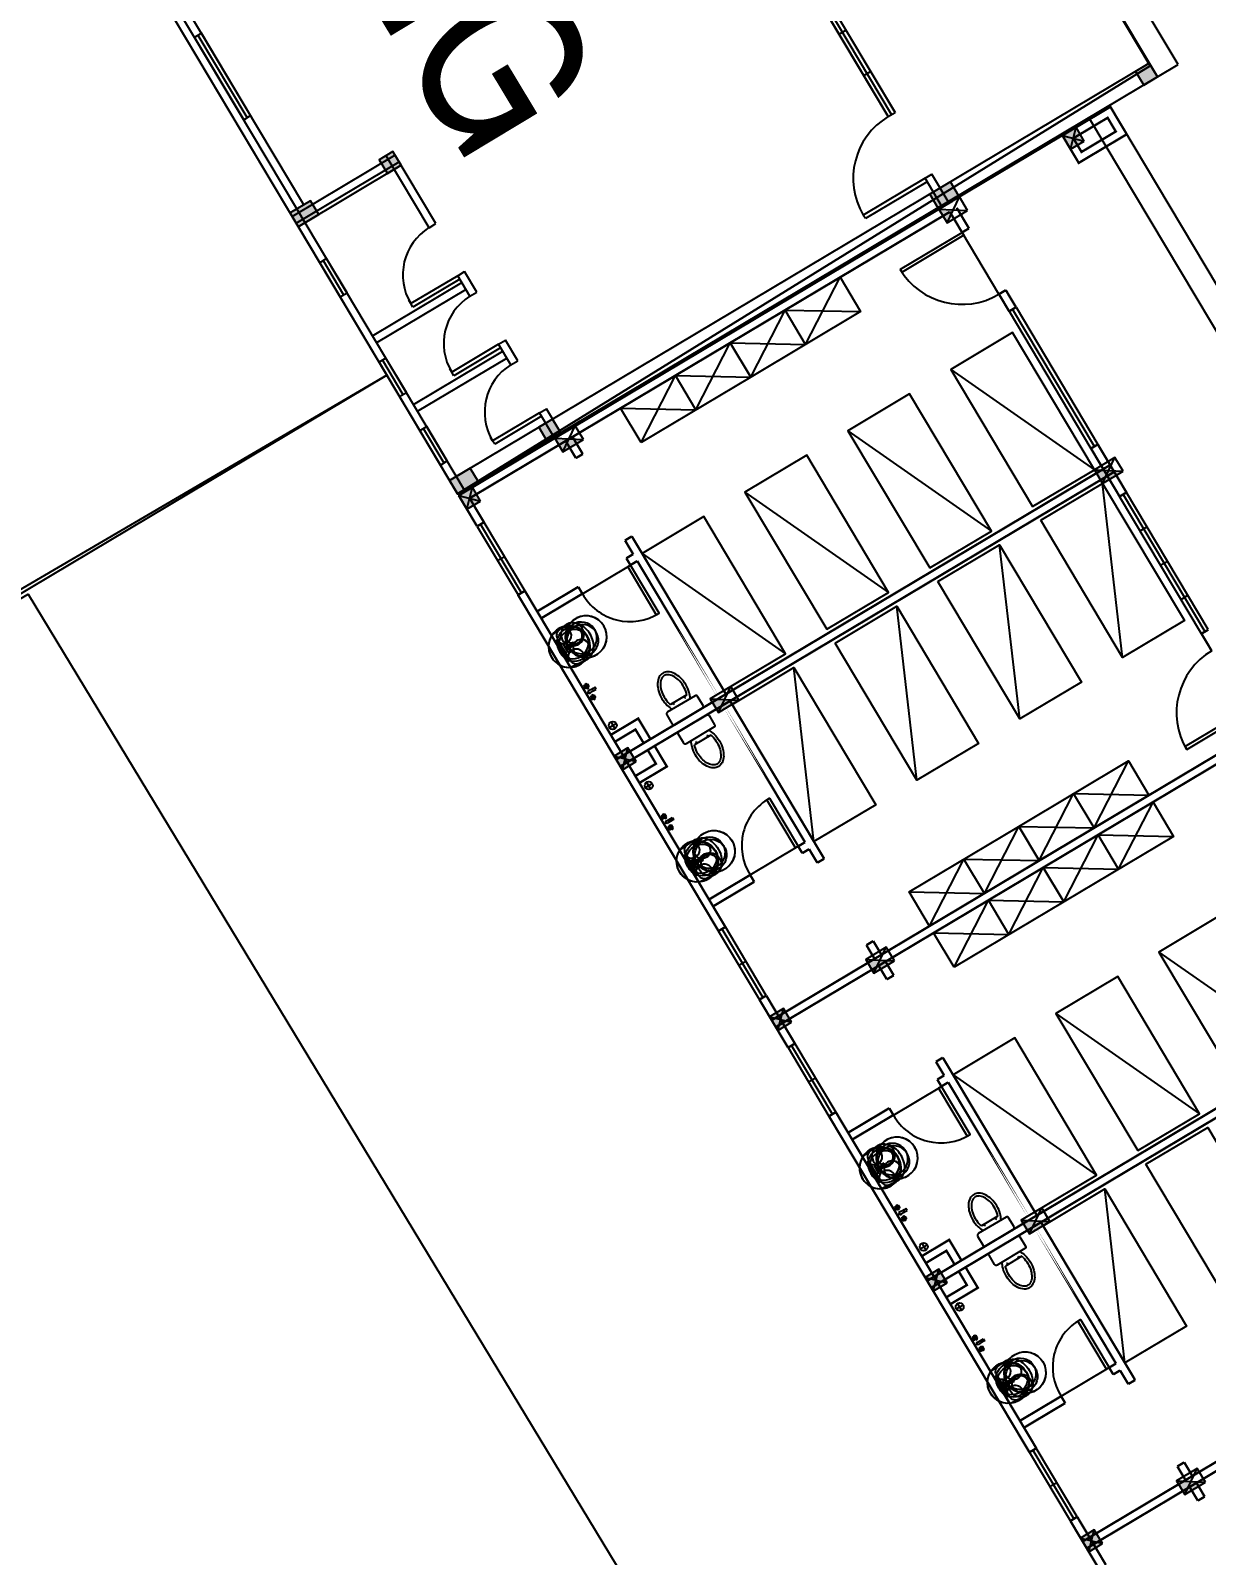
# Model space of a CAD drawing. Header units: millimetres. Extents: x 100 to 288, y -65 to 177.
# Drawn here: x 180.284 to 180.985, y 164.735 to 165.644 of the extents above; entities that cross this region are included whole.
import ezdxf

# ---------------------------------------------------------------- set-up
doc = ezdxf.new("R2010")
doc.units = ezdxf.units.MM
doc.header["$LTSCALE"] = 0.3
doc.header["$MEASUREMENT"] = 0
doc.linetypes.add('DASHDOTX2', pattern=[2, 1, -0.5, 0, -0.5])
doc.layers.get('0').update_dxf_attribs({"linetype": 'CONTINUOUS', "lineweight": 13})
for name, color, linetype in [('CHUSO', 141, 'CONTINUOUS'), ('HATCH', 8, 'CONTINUOUS'), ('HATCH1', 8, 'CONTINUOUS'), ('KT', 8, 'CONTINUOUS'), ('LAYER 1', 1, 'CONTINUOUS'), ('LAYER3', 34, 'CONTINUOUS'), ('LAYER5', 5, 'CONTINUOUS'), ('LAYER7', 7, 'CONTINUOUS'), ('THIETBI', 25, 'CONTINUOUS'), ('TUONG', 7, 'CONTINUOUS')]:
    doc.layers.add(name, color=color, linetype=linetype)
doc.styles.add('ATTR', font='romans.shx', dxfattribs={"width": 0.8, "height": 0.7})
doc.linetypes.add('FENCELINE2', pattern='A,0.25,-0.1,[132,ltypeshp.shx,S=0.1,R=0,X=-0.1,Y=0],-0.1,1', length=1.45)

# ---------------------------------------------------------------- blocks, each defined once
blk = doc.blocks.new('TOILET')
at = {"layer": 'THIETBI', "linetype": 'Continuous'}
for p, q in [((2.25, 0), (-2.25, 0)), ((-2.5, -0.25), (-2.5, -1.75)), ((-2.25, -2), (2.25, -2)), ((2.5, -1.75), (2.5, -0.25)), ((-1.33, -2.7), (1.33, -2.7)), ((-0.96, -2.48), (-0.96, -2.7)), ((-0.86, -2.48), (-0.96, -2.48)), ((-0.96, -2.7), (-0.86, -2.7)), ((-0.86, -2.7), (-0.86, -2.48)), ((0.86, -2.7), (0.86, -2.48)), ((0.86, -2.48), (0.96, -2.48)), ((0.96, -2.7), (0.86, -2.7)), ((0.96, -2.48), (0.96, -2.7))]:
    blk.add_line(p, q, dxfattribs=at)
for centre, radius, start, end in [((-2.25, -0.25), 0.25, 90, 180), ((2.25, -0.25), 0.25, 0, 90), ((-2.25, -1.75), 0.25, 180, 270), ((1.34, -3.66), 3.23, 149.0966, 164.9269), ((-1.34, -3.66), 3.23, 15.0731, 30.9034), ((2.25, -1.75), 0.25, 270, 0), ((2.64, -4.01), 4.58, 164.9269, 180), ((2.64, -4.01), 4.58, 180, 195.0731), ((2.64, -4.01), 4.18, 164.9269, 180), ((2.64, -4.01), 4.18, 180, 195.0731), ((1.34, -3.66), 2.83, 160.176, 164.9269), ((-1.34, -3.66), 2.83, 15.0731, 19.824), ((-2.64, -4.01), 4.18, 0, 15.0731), ((-2.64, -4.01), 4.18, 344.9269, 360), ((-2.64, -4.01), 4.58, 360, 15.0731), ((-2.64, -4.01), 4.58, 344.9269, 0), ((1.34, -4.36), 3.23, 195.0731, 213.0315), ((1.34, -4.36), 2.83, 195.0731, 213.0315), ((0.52, -4.9), 2.26, 213.0315, 237.5002), ((0.52, -4.9), 1.86, 213.0315, 237.5002), ((-0.52, -4.9), 1.86, 302.4998, 326.9685), ((-0.52, -4.9), 2.26, 302.4998, 326.9685), ((-1.34, -4.36), 2.83, 326.9685, 344.9269), ((-1.34, -4.36), 3.23, 326.9685, 344.9269), ((0, -5.71), 1.29, 237.5002, 270), ((0, -5.71), 0.893, 237.5002, 270), ((0, -5.71), 0.893, 270, 302.4998), ((0, -5.71), 1.29, 270, 302.4998)]:
    blk.add_arc(centre, radius, start, end, dxfattribs=at)
blk = doc.blocks.new('la')
at = {"layer": 'THIETBI', "linetype": 'Continuous'}
for p, q in [((-5933, 607097), (-5955, 607330)), ((-5944, 607224), (-5944, 607230)), ((-5700, 607278), (-5735, 607278)), ((-5710, 607250), (-5715, 607196)), ((-5700, 607309), (-5700, 607252)), ((-5665, 607278), (-5700, 607278)), ((-5685, 607196), (-5690, 607250)), ((-5446, 607330), (-5467, 607097)), ((-5456, 607230), (-5456, 607224)), ((-5467, 607097), (-5933, 607097)), ((-5700, 607139), (-5859, 607139)), ((-5859, 607122), (-5541, 607122)), ((-5759, 607200), (-5715, 607200)), ((-5759, 607183), (-5759, 607200)), ((-5759, 607167), (-5759, 607183)), ((-5700, 607167), (-5759, 607167)), ((-5720, 607192), (-5728, 607192)), ((-5728, 607175), (-5672, 607175)), ((-5726, 607183), (-5717, 607183)), ((-5641, 607167), (-5700, 607167)), ((-5541, 607139), (-5700, 607139)), ((-5685, 607200), (-5641, 607200)), ((-5675, 607183), (-5684, 607183)), ((-5672, 607192), (-5680, 607192)), ((-5641, 607200), (-5641, 607183)), ((-5641, 607183), (-5641, 607167))]:
    blk.add_line(p, q, dxfattribs=at)
for centre, radius in [((-5700, 607278), 21.2), ((-5700, 607278), 17), ((-5743, 607183), 17), ((-5658, 607183), 17)]:
    blk.add_circle(centre, radius, dxfattribs=at)
for centre, radius, start, end in [((-5744, 607315), 152, 126.1394, 150.4377), ((-5717, 607278), 198, 106.8299, 126.1394), ((-5699, 607218), 261, 90, 106.8299), ((-5699, 607218), 261, 73.1701, 90), ((-5681, 607278), 198, 53.8606, 73.1701), ((-5653, 607315), 152, 29.5623, 53.8606), ((-5810, 607330), 145, 180, 190.3889), ((-5859, 607224), 84.9, 180, 270), ((-5787, 607339), 103, 150.4377, 180), ((-5787, 607339), 103, 180, 209.5623), ((-5744, 607363), 152, 209.5623, 233.8606), ((-5717, 607401), 198, 233.8606, 253.1701), ((-5700, 607232), 20, 59.7473, 120.2527), ((-5681, 607401), 198, 286.8299, 306.1394), ((-5653, 607363), 152, 306.1394, 330.4377), ((-5541, 607224), 84.9, 270, 0), ((-5611, 607339), 103, 0, 29.5623), ((-5611, 607339), 103, 330.4377, 0), ((-5859, 607224), 102, 218.2453, 270), ((-5699, 607460), 261, 253.1701, 266.4587), ((-5720, 607196), 4.24, 270, 354.3929), ((-5699, 607460), 261, 273.0264, 286.8299), ((-5680, 607196), 4.24, 185.6071, 270), ((-5541, 607224), 102, 270, 321.7547)]:
    blk.add_arc(centre, radius, start, end, dxfattribs=at)
blk.add_spline([(-5446, 607330), (-5488, 607436), (-5558, 607489), (-5649, 607517), (-5751, 607517), (-5842, 607489), (-5912, 607436), (-5950, 607366), (-5955, 607330)], degree=3, dxfattribs=at)
blk = doc.blocks.new('WALFCT1T')
for p, q in [((-5.5, -1), (-5, -1)), ((-5.5, -2), (-5.5, -1)), ((-2.5, -2), (-5.5, -2)), ((-5, -2), (-5, -2.5)), ((-5, -2.5), (-3, -2.5)), ((-3, -1), (-2.5, -1)), ((-3, -2.5), (-3, -2)), ((-2.5, -1), (-2.5, -2)), ((-1, -0.5), (1, -0.5)), ((0.75, -5.5), (-0.75, -5.5)), ((2.5, -1), (3, -1)), ((2.5, -2), (2.5, -1)), ((5.5, -2), (2.5, -2)), ((3, -2), (3, -2.5)), ((3, -2.5), (5, -2.5)), ((5, -1), (5.5, -1)), ((5, -2.5), (5, -2)), ((5.5, -1), (5.5, -2))]:
    blk.add_line(p, q)
for points in [[(-3, 0), (-3, -1), (-5, -1), (-5, 0)], [(-0.25, -0.5), (-0.25, 0), (0.25, 0), (0.25, -0.5)], [(5, 0), (5, -1), (3, -1), (3, 0)]]:
    blk.add_lwpolyline(points, close=True)
for centre, start, end in [((-13.2658, -3.6195), 351.4554, 14.26943), ((13.2658, -3.6195), 165.7306, 188.5446)]:
    blk.add_arc(centre, 12.6562, start, end)
at = {"style": 'ATTR', "width": 0.8, "flags": 9}
blk.add_attdef('ESTCODE', (0, 0), '', height=0.7, dxfattribs=at)
blk = doc.blocks.new('NXM')
at = {"layer": 'LAYER7', "ltscale": 5}
h = blk.add_hatch(color=256, dxfattribs=at)
h.paths.add_polyline_path([(-121870.77, 340602.76), (-121870.67, 340602.86), (-121870.87, 340602.86)])
h.paths.add_polyline_path([(-121870.77, 340602.76), (-121870.87, 340602.86), (-121870.87, 340602.66)])
h.paths.add_polyline_path([(-121870.67, 340602.66), (-121870.77, 340602.76), (-121870.87, 340602.66)])
h.paths.add_polyline_path([(-121870.67, 340602.66), (-121870.67, 340602.86), (-121870.77, 340602.76)])
h = blk.add_hatch(color=256, dxfattribs=at)
h.paths.add_polyline_path([(-121866.97, 340602.76), (-121866.87, 340602.86), (-121867.07, 340602.86)])
h.paths.add_polyline_path([(-121866.97, 340602.76), (-121867.07, 340602.86), (-121867.07, 340602.66)])
h.paths.add_polyline_path([(-121866.87, 340602.66), (-121866.97, 340602.76), (-121867.07, 340602.66)])
h.paths.add_polyline_path([(-121866.87, 340602.66), (-121866.87, 340602.86), (-121866.97, 340602.76)])
h = blk.add_hatch(color=256, dxfattribs=at)
h.paths.add_polyline_path([(-121863.17, 340602.76), (-121863.07, 340602.86), (-121863.27, 340602.86)])
h.paths.add_polyline_path([(-121863.17, 340602.76), (-121863.27, 340602.86), (-121863.27, 340602.66)])
h.paths.add_polyline_path([(-121863.07, 340602.66), (-121863.17, 340602.76), (-121863.27, 340602.66)])
h.paths.add_polyline_path([(-121863.07, 340602.66), (-121863.07, 340602.86), (-121863.17, 340602.76)])
h = blk.add_hatch(color=256, dxfattribs=at)
h.paths.add_polyline_path([(-121859.37, 340602.76), (-121859.27, 340602.86), (-121859.47, 340602.86)])
h.paths.add_polyline_path([(-121859.37, 340602.76), (-121859.47, 340602.86), (-121859.47, 340602.66)])
h.paths.add_polyline_path([(-121859.27, 340602.66), (-121859.37, 340602.76), (-121859.47, 340602.66)])
h.paths.add_polyline_path([(-121859.27, 340602.66), (-121859.27, 340602.86), (-121859.37, 340602.76)])
h = blk.add_hatch(color=256, dxfattribs=at)
h.paths.add_polyline_path([(-121855.57, 340602.76), (-121855.47, 340602.86), (-121855.67, 340602.86)])
h.paths.add_polyline_path([(-121855.57, 340602.76), (-121855.67, 340602.86), (-121855.67, 340602.66)])
h.paths.add_polyline_path([(-121855.47, 340602.66), (-121855.57, 340602.76), (-121855.67, 340602.66)])
h.paths.add_polyline_path([(-121855.47, 340602.66), (-121855.47, 340602.86), (-121855.57, 340602.76)])
h = blk.add_hatch(color=256, dxfattribs=at)
h.paths.add_polyline_path([(-121870.67, 340601.46), (-121870.87, 340601.46), (-121870.77, 340601.31)])
h.paths.add_polyline_path([(-121870.87, 340601.16), (-121870.77, 340601.31), (-121870.87, 340601.46)])
h = blk.add_hatch(color=256, dxfattribs=at)
h.paths.add_polyline_path([(-121866.87, 340601.46), (-121867.07, 340601.46), (-121866.97, 340601.31)])
h.paths.add_polyline_path([(-121867.07, 340601.16), (-121866.97, 340601.31), (-121867.07, 340601.46)])
h = blk.add_hatch(color=256, dxfattribs=at)
h.paths.add_polyline_path([(-121863.07, 340601.46), (-121863.27, 340601.46), (-121863.17, 340601.31)])
h.paths.add_polyline_path([(-121863.27, 340601.16), (-121863.17, 340601.31), (-121863.27, 340601.46)])
h = blk.add_hatch(color=256, dxfattribs=at)
h.paths.add_polyline_path([(-121859.27, 340601.46), (-121859.47, 340601.46), (-121859.37, 340601.31)])
h.paths.add_polyline_path([(-121859.47, 340601.16), (-121859.37, 340601.31), (-121859.47, 340601.46)])
h = blk.add_hatch(color=256, dxfattribs=at)
h.paths.add_polyline_path([(-121855.47, 340601.46), (-121855.67, 340601.46), (-121855.57, 340601.31)])
h.paths.add_polyline_path([(-121855.67, 340601.16), (-121855.57, 340601.31), (-121855.67, 340601.46)])
h = blk.add_hatch(color=256, dxfattribs=at)
h.paths.add_polyline_path([(-121859.27, 340595.86), (-121859.47, 340595.86), (-121859.37, 340595.71)])
h.paths.add_polyline_path([(-121859.47, 340595.56), (-121859.37, 340595.71), (-121859.47, 340595.86)])
h = blk.add_hatch(color=256, dxfattribs=at)
h.paths.add_polyline_path([(-121855.47, 340595.86), (-121855.67, 340595.86), (-121855.57, 340595.71)])
h.paths.add_polyline_path([(-121855.67, 340595.56), (-121855.57, 340595.71), (-121855.67, 340595.86)])
h.paths.add_polyline_path([(-121855.67, 340595.86), (-121855.67, 340595.56), (-121855.57, 340595.71)])
h = blk.add_hatch(color=256, dxfattribs=at)
h.paths.add_polyline_path([(-121855.57, 340593.96), (-121855.47, 340594.06), (-121855.67, 340594.06)])
h.paths.add_polyline_path([(-121855.57, 340593.96), (-121855.67, 340594.06), (-121855.67, 340593.86)])
h.paths.add_polyline_path([(-121855.47, 340593.86), (-121855.57, 340593.96), (-121855.67, 340593.86)])
h.paths.add_polyline_path([(-121855.47, 340593.86), (-121855.47, 340594.06), (-121855.57, 340593.96)])
h = blk.add_hatch(color=256, dxfattribs=at)
h.paths.add_polyline_path([(-121855.57, 340593.96), (-121855.47, 340594.06), (-121855.67, 340594.06)])
h.paths.add_polyline_path([(-121855.57, 340593.96), (-121855.67, 340594.06), (-121855.67, 340593.86)])
h.paths.add_polyline_path([(-121855.47, 340593.86), (-121855.57, 340593.96), (-121855.67, 340593.86)])
h.paths.add_polyline_path([(-121855.47, 340593.86), (-121855.47, 340594.06), (-121855.57, 340593.96)])
at = {"layer": 'LAYER 1', "ltscale": 5}
for p, q in [((-121867.459, 340602.678), (-121867.359, 340602.678)), ((-121867.409, 340602.728), (-121867.409, 340602.628)), ((-121866.481, 340602.678), (-121866.581, 340602.678)), ((-121866.531, 340602.728), (-121866.531, 340602.628)), ((-121859.859, 340602.678), (-121859.759, 340602.678)), ((-121859.809, 340602.728), (-121859.809, 340602.628)), ((-121858.881, 340602.678), (-121858.981, 340602.678)), ((-121858.931, 340602.728), (-121858.931, 340602.628))]:
    blk.add_line(p, q, dxfattribs=at)
for centre in [(-121867.409, 340602.678), (-121866.531, 340602.678), (-121859.809, 340602.678), (-121858.931, 340602.678)]:
    blk.add_circle(centre, 0.05, dxfattribs=at)
at = {"layer": 'LAYER5', "linetype": 'Continuous'}
for p, q in [((-121870.42, 340602.86), (-121869.42, 340602.86)), ((-121869.42, 340602.81), (-121870.42, 340602.81)), ((-121870.42, 340602.76), (-121869.42, 340602.76)), ((-121869.92, 340602.86), (-121869.92, 340602.76)), ((-121863.52, 340602.86), (-121864.52, 340602.86)), ((-121864.52, 340602.81), (-121863.52, 340602.81)), ((-121863.52, 340602.76), (-121864.52, 340602.76)), ((-121864.02, 340602.86), (-121864.02, 340602.76)), ((-121862.82, 340602.86), (-121861.82, 340602.86)), ((-121861.82, 340602.81), (-121862.82, 340602.81)), ((-121862.82, 340602.76), (-121861.82, 340602.76)), ((-121862.32, 340602.86), (-121862.32, 340602.76)), ((-121855.92, 340602.86), (-121856.92, 340602.86)), ((-121856.92, 340602.81), (-121855.92, 340602.81)), ((-121855.92, 340602.76), (-121856.92, 340602.76)), ((-121856.42, 340602.86), (-121856.42, 340602.76)), ((-121861.72, 340595.76), (-121859.72, 340595.76)), ((-121859.72, 340595.71), (-121861.72, 340595.71)), ((-121861.22, 340595.76), (-121861.22, 340595.66)), ((-121860.72, 340595.76), (-121860.72, 340595.66)), ((-121860.22, 340595.76), (-121860.22, 340595.66)), ((-121857.02, 340595.76), (-121859.02, 340595.76)), ((-121859.02, 340595.71), (-121857.02, 340595.71)), ((-121861.72, 340595.66), (-121859.72, 340595.66)), ((-121857.02, 340595.66), (-121859.02, 340595.66))]:
    blk.add_line(p, q, dxfattribs=at)
for points in [[(-121869.02, 340601.46), (-121869.02, 340601.5), (-121868.32, 340601.5), (-121868.32, 340601.46)], [(-121864.92, 340601.46), (-121864.92, 340601.5), (-121865.62, 340601.5), (-121865.62, 340601.46)], [(-121861.42, 340601.46), (-121861.42, 340601.5), (-121860.72, 340601.5), (-121860.72, 340601.46)], [(-121857.32, 340601.46), (-121857.32, 340601.5), (-121858.02, 340601.5), (-121858.02, 340601.46)], [(-121862.87, 340595.76), (-121862.83, 340595.76), (-121862.83, 340596.66), (-121862.87, 340596.66)], [(-121855.87, 340595.76), (-121855.91, 340595.76), (-121855.91, 340596.66), (-121855.87, 340596.66)]]:
    blk.add_lwpolyline(points, close=True, dxfattribs=at)
for centre, radius, start, end in [((-121869, 340601.48), 0.68, 358.3153, 91.6847), ((-121864.94, 340601.48), 0.68, 88.3153, 181.6847), ((-121861.4, 340601.48), 0.68, 358.3153, 91.6847), ((-121857.34, 340601.48), 0.68, 88.3153, 181.6847), ((-121862.874, 340595.76), 0.904, 360, 89.7474), ((-121855.866, 340595.76), 0.904, 90.2526, 180)]:
    blk.add_arc(centre, radius, start, end, dxfattribs=at)
at = {"layer": 'LAYER7', "ltscale": 5}
for p, q in [((-121870.87, 340602.86), (-121870.67, 340602.66)), ((-121870.67, 340602.86), (-121870.87, 340602.66)), ((-121867.07, 340602.86), (-121866.87, 340602.66)), ((-121866.87, 340602.86), (-121867.07, 340602.66)), ((-121863.27, 340602.86), (-121863.07, 340602.66)), ((-121863.07, 340602.86), (-121863.27, 340602.66)), ((-121859.47, 340602.86), (-121859.27, 340602.66)), ((-121859.27, 340602.86), (-121859.47, 340602.66)), ((-121855.67, 340602.86), (-121855.47, 340602.66)), ((-121855.47, 340602.86), (-121855.67, 340602.66)), ((-121869.02, 340602.16), (-121869.02, 340601.46)), ((-121864.92, 340602.16), (-121864.92, 340601.46)), ((-121861.42, 340602.16), (-121861.42, 340601.46)), ((-121857.32, 340602.16), (-121857.32, 340601.46)), ((-121870.87, 340601.46), (-121870.67, 340601.16)), ((-121870.67, 340601.46), (-121870.87, 340601.16)), ((-121867.07, 340601.46), (-121866.87, 340601.16)), ((-121866.87, 340601.46), (-121867.07, 340601.16)), ((-121863.27, 340601.46), (-121863.07, 340601.16)), ((-121863.07, 340601.46), (-121863.27, 340601.16)), ((-121859.47, 340601.46), (-121859.27, 340601.16)), ((-121859.27, 340601.46), (-121859.47, 340601.16)), ((-121855.67, 340601.46), (-121855.47, 340601.16)), ((-121855.47, 340601.46), (-121855.67, 340601.16)), ((-121859.47, 340595.86), (-121859.27, 340595.56)), ((-121859.27, 340595.86), (-121859.47, 340595.56)), ((-121856.77, 340595.76), (-121855.87, 340595.76)), ((-121855.67, 340595.86), (-121855.47, 340595.56)), ((-121855.47, 340595.86), (-121855.67, 340595.56)), ((-121855.47, 340595.66), (-121855.47, 340593.86)), ((-121855.67, 340594.06), (-121855.47, 340593.86)), ((-121855.47, 340594.06), (-121855.67, 340593.86)), ((-121855.67, 340594.06), (-121855.47, 340593.86)), ((-121855.47, 340594.06), (-121855.67, 340593.86)), ((-121877.97, 340593.66), (-121855.47, 340593.66)), ((-121877.97, 340593.36), (-121855.47, 340593.36))]:
    blk.add_line(p, q, dxfattribs=at)
at = {"layer": 'LAYER7', "ltscale": 5, "const_width": 0.03}
for points in [[(-121870.77, 340602.86), (-121871.12, 340602.86)], [(-121870.77, 340602.76), (-121871.12, 340602.76)], [(-121870.82, 340602.86), (-121870.82, 340595.66)], [(-121870.77, 340602.86), (-121870.42, 340602.86)], [(-121870.77, 340602.76), (-121870.42, 340602.76)], [(-121870.72, 340602.86), (-121870.72, 340595.66)], [(-121869.42, 340602.86), (-121866.97, 340602.86)], [(-121869.42, 340602.76), (-121866.97, 340602.76)], [(-121869.12, 340602.16), (-121869.12, 340602.76)], [(-121869.12, 340602.16), (-121869.12, 340602.76)], [(-121869.02, 340602.16), (-121869.02, 340602.76)], [(-121869.02, 340602.76), (-121869.02, 340602.16)], [(-121867.02, 340602.36), (-121867.32, 340602.36), (-121867.32, 340602.76)], [(-121867.02, 340602.46), (-121867.22, 340602.46), (-121867.22, 340602.76)], [(-121867.02, 340602.86), (-121867.02, 340595.66)], [(-121864.52, 340602.86), (-121866.97, 340602.86)], [(-121864.52, 340602.76), (-121866.97, 340602.76)], [(-121866.92, 340602.86), (-121866.92, 340595.66)], [(-121866.92, 340602.46), (-121866.72, 340602.46), (-121866.72, 340602.76)], [(-121866.92, 340602.36), (-121866.62, 340602.36), (-121866.62, 340602.76)], [(-121864.92, 340602.16), (-121864.92, 340602.76)], [(-121864.92, 340602.76), (-121864.92, 340602.16)], [(-121864.82, 340602.16), (-121864.82, 340602.76)], [(-121864.82, 340602.16), (-121864.82, 340602.76)], [(-121863.17, 340602.86), (-121863.52, 340602.86)], [(-121863.17, 340602.76), (-121863.52, 340602.76)], [(-121863.22, 340602.86), (-121863.22, 340595.66)], [(-121863.17, 340602.86), (-121862.82, 340602.86)], [(-121863.17, 340602.76), (-121862.82, 340602.76)], [(-121863.12, 340602.86), (-121863.12, 340595.66)], [(-121861.82, 340602.86), (-121859.37, 340602.86)], [(-121861.82, 340602.76), (-121859.37, 340602.76)], [(-121861.52, 340602.16), (-121861.52, 340602.76)], [(-121861.52, 340602.16), (-121861.52, 340602.76)], [(-121861.42, 340602.16), (-121861.42, 340602.76)], [(-121861.42, 340602.76), (-121861.42, 340602.16)], [(-121859.42, 340602.36), (-121859.72, 340602.36), (-121859.72, 340602.76)], [(-121859.42, 340602.46), (-121859.62, 340602.46), (-121859.62, 340602.76)], [(-121859.42, 340602.86), (-121859.42, 340595.66)], [(-121859.37, 340602.86), (-121856.92, 340602.86)], [(-121859.37, 340602.76), (-121856.92, 340602.76)], [(-121859.32, 340602.86), (-121859.32, 340595.66)], [(-121859.32, 340602.46), (-121859.12, 340602.46), (-121859.12, 340602.76)], [(-121859.32, 340602.36), (-121859.02, 340602.36), (-121859.02, 340602.76)], [(-121857.32, 340602.16), (-121857.32, 340602.76)], [(-121857.32, 340602.76), (-121857.32, 340602.16)], [(-121857.22, 340602.16), (-121857.22, 340602.76)], [(-121857.22, 340602.16), (-121857.22, 340602.76)], [(-121855.92, 340602.86), (-121855.47, 340602.86)], [(-121855.92, 340602.76), (-121855.57, 340602.76)], [(-121855.57, 340602.76), (-121855.57, 340595.76)], [(-121855.47, 340602.86), (-121855.47, 340595.66)], [(-121869.02, 340602.16), (-121869.12, 340602.16)], [(-121864.92, 340602.16), (-121864.82, 340602.16)], [(-121861.42, 340602.16), (-121861.52, 340602.16)], [(-121857.32, 340602.16), (-121857.22, 340602.16)], [(-121869.12, 340601.36), (-121869.12, 340601.46)], [(-121869.12, 340601.36), (-121869.12, 340601.46)], [(-121869.02, 340601.46), (-121869.12, 340601.46)], [(-121869.02, 340601.36), (-121869.02, 340601.46)], [(-121869.02, 340601.46), (-121869.02, 340601.36)], [(-121864.92, 340601.36), (-121864.92, 340601.46)], [(-121864.92, 340601.46), (-121864.92, 340601.36)], [(-121864.92, 340601.46), (-121864.82, 340601.46)], [(-121864.82, 340601.36), (-121864.82, 340601.46)], [(-121864.82, 340601.36), (-121864.82, 340601.46)], [(-121861.52, 340601.36), (-121861.52, 340601.46)], [(-121861.52, 340601.36), (-121861.52, 340601.46)], [(-121861.42, 340601.46), (-121861.52, 340601.46)], [(-121861.42, 340601.36), (-121861.42, 340601.46)], [(-121861.42, 340601.46), (-121861.42, 340601.36)], [(-121857.32, 340601.36), (-121857.32, 340601.46)], [(-121857.32, 340601.46), (-121857.32, 340601.36)], [(-121857.32, 340601.46), (-121857.22, 340601.46)], [(-121857.22, 340601.36), (-121857.22, 340601.46)], [(-121857.22, 340601.36), (-121857.22, 340601.46)], [(-121871.02, 340601.36), (-121870.82, 340601.36)], [(-121871.02, 340601.26), (-121870.82, 340601.26)], [(-121870.52, 340601.36), (-121870.72, 340601.36)], [(-121870.52, 340601.26), (-121870.72, 340601.26)], [(-121869.12, 340601.36), (-121869.32, 340601.36)], [(-121869.12, 340601.26), (-121869.32, 340601.26)], [(-121867.02, 340601.26), (-121869.12, 340601.26)], [(-121866.92, 340601.26), (-121864.82, 340601.26)], [(-121864.82, 340601.36), (-121864.62, 340601.36)], [(-121864.82, 340601.26), (-121864.62, 340601.26)], [(-121863.42, 340601.36), (-121863.22, 340601.36)], [(-121863.42, 340601.26), (-121863.22, 340601.26)], [(-121862.92, 340601.36), (-121863.12, 340601.36)], [(-121862.92, 340601.26), (-121863.12, 340601.26)], [(-121861.52, 340601.36), (-121861.72, 340601.36)], [(-121861.52, 340601.26), (-121861.72, 340601.26)], [(-121859.42, 340601.26), (-121861.52, 340601.26)], [(-121859.32, 340601.26), (-121857.22, 340601.26)], [(-121857.22, 340601.36), (-121857.02, 340601.36)], [(-121857.22, 340601.26), (-121857.02, 340601.26)], [(-121855.82, 340601.36), (-121855.57, 340601.36)], [(-121855.82, 340601.26), (-121855.57, 340601.26)], [(-121861.72, 340595.76), (-121861.97, 340595.76)], [(-121859.37, 340595.76), (-121859.72, 340595.76)], [(-121859.37, 340595.76), (-121859.02, 340595.76)], [(-121857.02, 340595.76), (-121856.77, 340595.76)], [(-121856.77, 340595.76), (-121856.77, 340595.66)], [(-121855.87, 340595.76), (-121855.57, 340595.76)], [(-121855.87, 340595.76), (-121855.87, 340595.66)], [(-121859.37, 340595.66), (-121859.72, 340595.66)], [(-121859.37, 340595.66), (-121859.02, 340595.66)], [(-121857.02, 340595.66), (-121856.77, 340595.66)], [(-121855.87, 340595.66), (-121855.57, 340595.66)]]:
    blk.add_lwpolyline(points, dxfattribs=at)
at = {"layer": 'LAYER7', "ltscale": 5}
for points in [[(-121870.87, 340602.66), (-121870.67, 340602.66), (-121870.67, 340602.86), (-121870.87, 340602.86)], [(-121867.07, 340602.66), (-121866.87, 340602.66), (-121866.87, 340602.86), (-121867.07, 340602.86)], [(-121863.27, 340602.66), (-121863.07, 340602.66), (-121863.07, 340602.86), (-121863.27, 340602.86)], [(-121859.47, 340602.66), (-121859.27, 340602.66), (-121859.27, 340602.86), (-121859.47, 340602.86)], [(-121855.67, 340602.66), (-121855.47, 340602.66), (-121855.47, 340602.86), (-121855.67, 340602.86)], [(-121870.87, 340601.16), (-121870.67, 340601.16), (-121870.67, 340601.46), (-121870.87, 340601.46)], [(-121867.07, 340601.16), (-121866.87, 340601.16), (-121866.87, 340601.46), (-121867.07, 340601.46)], [(-121863.27, 340601.16), (-121863.07, 340601.16), (-121863.07, 340601.46), (-121863.27, 340601.46)], [(-121859.47, 340601.16), (-121859.27, 340601.16), (-121859.27, 340601.46), (-121859.47, 340601.46)], [(-121855.67, 340601.16), (-121855.47, 340601.16), (-121855.47, 340601.46), (-121855.67, 340601.46)], [(-121859.47, 340595.56), (-121859.27, 340595.56), (-121859.27, 340595.86), (-121859.47, 340595.86)], [(-121855.67, 340595.56), (-121855.47, 340595.56), (-121855.47, 340595.86), (-121855.67, 340595.86)], [(-121855.67, 340593.86), (-121855.47, 340593.86), (-121855.47, 340594.06), (-121855.67, 340594.06)], [(-121855.67, 340593.86), (-121855.47, 340593.86), (-121855.47, 340594.06), (-121855.67, 340594.06)]]:
    blk.add_lwpolyline(points, close=True, dxfattribs=at)
at = {"layer": 'LAYER7', "ltscale": 5, "const_width": 0.03}
for points in [[(-121867.02, 340601.36), (-121869.02, 340601.36), (-121869.02, 340601.36), (-121867.02, 340601.36)], [(-121866.92, 340601.36), (-121864.92, 340601.36), (-121864.92, 340601.36), (-121866.92, 340601.36)], [(-121859.42, 340601.36), (-121861.42, 340601.36), (-121861.42, 340601.36), (-121859.42, 340601.36)], [(-121859.32, 340601.36), (-121857.32, 340601.36), (-121857.32, 340601.36), (-121859.32, 340601.36)], [(-121855.87, 340593.36), (-121855.47, 340593.36), (-121855.47, 340594.06), (-121855.87, 340594.06)], [(-121855.77, 340593.46), (-121855.57, 340593.46), (-121855.57, 340593.96), (-121855.77, 340593.96)]]:
    blk.add_lwpolyline(points, close=True, dxfattribs=at)
at = {"layer": 'THIETBI', "ltscale": 5}
for p, q in [((-121869.07, 340601.26), (-121867.07, 340600.36)), ((-121864.87, 340601.26), (-121866.87, 340600.36)), ((-121861.47, 340601.26), (-121859.47, 340600.36)), ((-121857.27, 340601.26), (-121859.27, 340600.36)), ((-121863.72, 340600.56), (-121863.22, 340599.76)), ((-121863.22, 340600.56), (-121863.72, 340599.76)), ((-121863.12, 340600.56), (-121862.62, 340599.76)), ((-121862.62, 340600.56), (-121863.12, 340599.76)), ((-121856.07, 340600.56), (-121855.57, 340599.76)), ((-121855.57, 340600.56), (-121856.07, 340599.76)), ((-121864.87, 340599.76), (-121866.87, 340598.86)), ((-121863.72, 340599.76), (-121863.22, 340598.96)), ((-121863.22, 340599.76), (-121863.72, 340598.96)), ((-121863.12, 340599.76), (-121862.62, 340598.96)), ((-121862.62, 340599.76), (-121863.12, 340598.96)), ((-121861.47, 340599.76), (-121859.47, 340598.86)), ((-121857.27, 340599.76), (-121859.27, 340598.86)), ((-121856.07, 340599.76), (-121855.57, 340598.96)), ((-121855.57, 340599.76), (-121856.07, 340598.96)), ((-121863.72, 340598.96), (-121863.22, 340598.16)), ((-121863.22, 340598.96), (-121863.72, 340598.16)), ((-121863.12, 340598.96), (-121862.62, 340598.16)), ((-121862.62, 340598.96), (-121863.12, 340598.16)), ((-121856.07, 340598.96), (-121855.57, 340598.16)), ((-121855.57, 340598.96), (-121856.07, 340598.16)), ((-121864.87, 340598.26), (-121866.87, 340597.36)), ((-121863.72, 340598.16), (-121863.22, 340597.36)), ((-121863.22, 340598.16), (-121863.72, 340597.36)), ((-121863.12, 340598.16), (-121862.62, 340597.36)), ((-121862.62, 340598.16), (-121863.12, 340597.36)), ((-121861.47, 340598.26), (-121859.47, 340597.36)), ((-121857.27, 340598.26), (-121859.27, 340597.36)), ((-121856.07, 340598.16), (-121855.57, 340597.36)), ((-121855.57, 340598.16), (-121856.07, 340597.36)), ((-121861.47, 340596.76), (-121859.47, 340595.86)), ((-121857.27, 340596.76), (-121859.27, 340595.86))]:
    blk.add_line(p, q, dxfattribs=at)
for points in [[(-121867.07, 340601.26), (-121867.07, 340600.36), (-121869.07, 340600.36), (-121869.07, 340601.26)], [(-121866.87, 340601.26), (-121866.87, 340600.36), (-121864.87, 340600.36), (-121864.87, 340601.26)], [(-121859.47, 340601.26), (-121859.47, 340600.36), (-121861.47, 340600.36), (-121861.47, 340601.26)], [(-121859.27, 340601.26), (-121859.27, 340600.36), (-121857.27, 340600.36), (-121857.27, 340601.26)], [(-121863.72, 340600.56), (-121863.22, 340600.56), (-121863.22, 340598.96), (-121863.72, 340598.96)], [(-121863.12, 340600.56), (-121862.62, 340600.56), (-121862.62, 340598.96), (-121863.12, 340598.96)], [(-121856.07, 340600.56), (-121855.57, 340600.56), (-121855.57, 340598.96), (-121856.07, 340598.96)], [(-121867.07, 340599.76), (-121867.07, 340598.86), (-121869.07, 340598.86), (-121869.07, 340599.76)], [(-121866.87, 340599.76), (-121866.87, 340598.86), (-121864.87, 340598.86), (-121864.87, 340599.76)], [(-121859.47, 340599.76), (-121859.47, 340598.86), (-121861.47, 340598.86), (-121861.47, 340599.76)], [(-121859.27, 340599.76), (-121859.27, 340598.86), (-121857.27, 340598.86), (-121857.27, 340599.76)], [(-121863.72, 340598.96), (-121863.22, 340598.96), (-121863.22, 340597.36), (-121863.72, 340597.36)], [(-121863.12, 340598.96), (-121862.62, 340598.96), (-121862.62, 340597.36), (-121863.12, 340597.36)], [(-121856.07, 340598.96), (-121855.57, 340598.96), (-121855.57, 340597.36), (-121856.07, 340597.36)], [(-121866.87, 340598.26), (-121866.87, 340597.36), (-121864.87, 340597.36), (-121864.87, 340598.26)], [(-121859.47, 340598.26), (-121859.47, 340597.36), (-121861.47, 340597.36), (-121861.47, 340598.26)], [(-121859.27, 340598.26), (-121859.27, 340597.36), (-121857.27, 340597.36), (-121857.27, 340598.26)], [(-121859.47, 340596.76), (-121859.47, 340595.86), (-121861.47, 340595.86), (-121861.47, 340596.76)], [(-121859.27, 340596.76), (-121859.27, 340595.86), (-121857.27, 340595.86), (-121857.27, 340596.76)]]:
    blk.add_lwpolyline(points, close=True, dxfattribs=at)
for points in [[(-121863.72, 340599.76), (-121863.22, 340599.76)], [(-121863.12, 340599.76), (-121862.62, 340599.76)], [(-121856.07, 340599.76), (-121855.57, 340599.76)], [(-121863.72, 340598.16), (-121863.22, 340598.16)], [(-121863.12, 340598.16), (-121862.62, 340598.16)], [(-121856.07, 340598.16), (-121855.57, 340598.16)]]:
    blk.add_lwpolyline(points, dxfattribs=at)
at = {"layer": 'TUONG', "linetype": 'ByBlock', "ltscale": 5, "const_width": 0.03}
for points in [[(-121870.42, 340602.76), (-121870.42, 340602.86)], [(-121869.42, 340602.76), (-121869.42, 340602.86)], [(-121864.52, 340602.76), (-121864.52, 340602.86)], [(-121863.52, 340602.76), (-121863.52, 340602.86)], [(-121862.82, 340602.76), (-121862.82, 340602.86)], [(-121861.82, 340602.76), (-121861.82, 340602.86)], [(-121856.92, 340602.76), (-121856.92, 340602.86)], [(-121855.92, 340602.76), (-121855.92, 340602.86)], [(-121871.02, 340601.26), (-121871.02, 340601.36)], [(-121870.52, 340601.26), (-121870.52, 340601.36)], [(-121869.32, 340601.26), (-121869.32, 340601.36)], [(-121864.62, 340601.26), (-121864.62, 340601.36)], [(-121863.42, 340601.26), (-121863.42, 340601.36)], [(-121862.92, 340601.26), (-121862.92, 340601.36)], [(-121861.72, 340601.26), (-121861.72, 340601.36)], [(-121857.02, 340601.26), (-121857.02, 340601.36)], [(-121855.82, 340601.26), (-121855.82, 340601.36)], [(-121861.72, 340595.66), (-121861.72, 340595.76)], [(-121859.72, 340595.66), (-121859.72, 340595.76)], [(-121859.02, 340595.66), (-121859.02, 340595.76)], [(-121857.02, 340595.66), (-121857.02, 340595.76)]]:
    blk.add_lwpolyline(points, dxfattribs=at)
at = {"layer": 'CHUSO', "linetype": 'Continuous', "yscale": 0.09000000002561137, "zscale": 0.09}
for p, xscale, rotation in [((-121867.02, 340601.805), -0.09000000002561137, 270), ((-121866.92, 340601.805), 0.09000000002561137, 90), ((-121859.42, 340601.805), -0.09000000002561137, 270), ((-121859.32, 340601.805), 0.09000000002561137, 90)]:
    blk.add_blockref('TOILET', p, dxfattribs=dict(at, xscale=xscale, rotation=rotation))
at = {"layer": 'KT', "yscale": 0.0009999999310821295, "zscale": 0.001, "rotation": 180}
for p, xscale in [((-121862.836, 341209.857), -0.0009999999892897904), ((-121871.104, 341209.857), 0.0009999999892897904), ((-121855.236, 341209.857), -0.0009999999892897904), ((-121863.504, 341209.857), 0.0009999999892897904)]:
    blk.add_blockref('la', p, dxfattribs=dict(at, xscale=xscale))
at = {"layer": 'LAYER3', "linetype": 'Continuous', "ltscale": 0.4, "yscale": 0.02000000001862645, "zscale": 0.02}
for p, xscale in [((-121867.919, 340602.735), 0.02000000001862645), ((-121866.021, 340602.735), -0.02000000001862645), ((-121860.319, 340602.735), 0.02000000001862645), ((-121858.421, 340602.735), -0.02000000001862645)]:
    blk.add_blockref('WALFCT1T', p, dxfattribs=dict(at, xscale=xscale))
blk = doc.blocks.new('TTAT')
at = {"layer": 'HATCH', "ltscale": 5}
for points in [[(-121961.41, 340867.551), (-121961.41, 340867.251), (-121961.21, 340867.251), (-121961.21, 340867.551)], [(-121957.51, 340867.551), (-121957.51, 340867.251), (-121957.31, 340867.251), (-121957.31, 340867.551)], [(-121961.41, 340866.251), (-121961.41, 340866.051), (-121961.21, 340866.051), (-121961.21, 340866.251)], [(-121957.51, 340866.251), (-121957.51, 340866.051), (-121957.31, 340866.051), (-121957.31, 340866.251)], [(-121961.41, 340860.551), (-121961.41, 340860.251), (-121961.21, 340860.251), (-121961.21, 340860.551)], [(-121961.41, 340857.551), (-121961.41, 340857.351), (-121961.21, 340857.351), (-121961.21, 340857.551)]]:
    blk.add_hatch(color=256, dxfattribs=at).paths.add_polyline_path(points)
for p, q in [((-121961.41, 340857.351), (-121961.41, 340857.051)), ((-121957.31, 340857.351), (-121961.41, 340857.351)), ((-121961.41, 340857.051), (-121957.31, 340857.051))]:
    blk.add_line(p, q, dxfattribs=at)
for points in [[(-121961.41, 340867.551), (-121961.41, 340867.251), (-121961.21, 340867.251), (-121961.21, 340867.551)], [(-121961.21, 340857.351), (-121961.41, 340857.351), (-121961.41, 340867.551), (-121961.21, 340867.551)], [(-121957.51, 340867.551), (-121957.51, 340867.251), (-121957.31, 340867.251), (-121957.31, 340867.551)], [(-121961.41, 340866.251), (-121961.41, 340866.051), (-121961.21, 340866.051), (-121961.21, 340866.251)], [(-121957.51, 340866.251), (-121957.51, 340866.051), (-121957.31, 340866.051), (-121957.31, 340866.251)], [(-121961.41, 340860.551), (-121961.41, 340860.251), (-121961.21, 340860.251), (-121961.21, 340860.551)], [(-121961.41, 340857.551), (-121961.41, 340857.351), (-121961.21, 340857.351), (-121961.21, 340857.551)]]:
    blk.add_lwpolyline(points, close=True, dxfattribs=at)
for points in [[(-121961.41, 340867.551), (-121957.31, 340867.551)], [(-121961.41, 340867.451), (-121957.31, 340867.451)], [(-121960.26, 340867.451), (-121960.26, 340866.151)], [(-121960.16, 340867.451), (-121960.16, 340866.151)], [(-121959.26, 340867.451), (-121959.26, 340866.151)], [(-121959.16, 340867.451), (-121959.16, 340866.151)], [(-121957.51, 340866.051), (-121957.51, 340867.551)], [(-121957.46, 340867.551), (-121957.46, 340866.051)], [(-121957.36, 340867.551), (-121957.36, 340866.051)], [(-121957.31, 340867.451), (-121953.31, 340867.451)], [(-121957.31, 340867.351), (-121953.31, 340867.351)], [(-121961.41, 340866.151), (-121961.06, 340866.151)], [(-121961.06, 340866.151), (-121961.06, 340866.051)], [(-121960.36, 340866.151), (-121960.06, 340866.151)], [(-121960.36, 340866.151), (-121960.36, 340866.051)], [(-121960.06, 340866.151), (-121960.06, 340866.051)], [(-121959.36, 340866.151), (-121959.06, 340866.151)], [(-121959.36, 340866.151), (-121959.36, 340866.051)], [(-121959.06, 340866.151), (-121959.06, 340866.051)], [(-121958.36, 340866.151), (-121957.31, 340866.151)], [(-121958.36, 340866.151), (-121958.36, 340866.051)], [(-121961.41, 340866.051), (-121961.06, 340866.051)], [(-121960.36, 340866.051), (-121960.06, 340866.051)], [(-121959.36, 340866.051), (-121959.06, 340866.051)], [(-121958.36, 340866.051), (-121957.31, 340866.051)], [(-121961.41, 340860.501), (-121961.01, 340860.501)], [(-121961.41, 340860.401), (-121961.01, 340860.401)], [(-121961.01, 340860.501), (-121961.01, 340860.401)], [(-121960.11, 340860.501), (-121954.61, 340860.501)], [(-121960.11, 340860.401), (-121954.61, 340860.401)]]:
    blk.add_lwpolyline(points, dxfattribs=at)
at = {"layer": 'HATCH', "linetype": 'Continuous'}
for points in [[(-121960.985, 340867.551), (-121960.985, 340867.451), (-121960.485, 340867.451), (-121960.485, 340867.551)], [(-121959.985, 340867.551), (-121959.985, 340867.451), (-121959.485, 340867.451), (-121959.485, 340867.551)], [(-121958.535, 340867.551), (-121958.535, 340867.451), (-121958.035, 340867.451), (-121958.035, 340867.551)], [(-121956.01, 340867.451), (-121956.01, 340867.351), (-121954.81, 340867.351), (-121954.81, 340867.451)]]:
    blk.add_lwpolyline(points, close=True, dxfattribs=at)
for points in [[(-121960.485, 340867.501), (-121960.985, 340867.501)], [(-121959.485, 340867.501), (-121959.985, 340867.501)], [(-121958.035, 340867.501), (-121958.535, 340867.501)], [(-121956.01, 340867.401), (-121954.81, 340867.401)], [(-121961.11, 340866.151), (-121961.11, 340866.834)], [(-121961.11, 340866.834), (-121961.06, 340866.834)], [(-121961.06, 340866.151), (-121961.06, 340866.834)], [(-121961.06, 340866.834), (-121961.01, 340866.834)], [(-121960.11, 340866.151), (-121960.11, 340866.834)], [(-121960.11, 340866.834), (-121960.06, 340866.834)], [(-121960.06, 340866.151), (-121960.06, 340866.834)], [(-121960.06, 340866.834), (-121960.01, 340866.834)], [(-121959.11, 340866.151), (-121959.11, 340866.834)], [(-121959.11, 340866.834), (-121959.06, 340866.834)], [(-121959.06, 340866.151), (-121959.06, 340866.834)], [(-121959.06, 340866.834), (-121959.01, 340866.834)], [(-121961.06, 340860.501), (-121961.06, 340861.401)], [(-121961.06, 340861.401), (-121961.01, 340861.401)], [(-121961.01, 340860.501), (-121961.01, 340861.401)], [(-121960.11, 340860.501), (-121960.11, 340860.401)], [(-121957.71, 340860.501), (-121960.11, 340860.501)], [(-121960.11, 340860.451), (-121957.71, 340860.451)], [(-121957.71, 340860.401), (-121960.11, 340860.401)], [(-121959.51, 340860.501), (-121959.51, 340860.401)], [(-121958.91, 340860.501), (-121958.91, 340860.401)]]:
    blk.add_lwpolyline(points, dxfattribs=at)
for centre, radius, start, end in [((-121961.056, 340866.137), 0.697, 1.188, 90.255), ((-121960.056, 340866.137), 0.697, 1.188, 90.255), ((-121959.056, 340866.137), 0.697, 1.188, 90.255), ((-121961.01, 340860.501), 0.9, 0, 90)]:
    blk.add_arc(centre, radius, start, end, dxfattribs=at)

msp = doc.modelspace()

# ---------------------------------------------------------------- linework, layer by layer
at = {"layer": 'HATCH1', "ltscale": 5}
msp.add_lwpolyline([(177.7288, 165.82798), (179.31289, 166.75489), (179.60347, 166.93621), (179.56094, 167.00753), (179.97386, 167.26257), (180.95186, 165.62282), (180.53894, 165.36778), (180.49677, 165.43847), (178.60711, 164.3326), (178.26414, 164.91653), (178.12873, 164.83831), (177.94051, 165.16416), (178.07299, 165.24197)], close=True, dxfattribs=at)
at = {"layer": 'HATCH1', "linetype": 'Continuous', "ltscale": 0.7}
for points in [[(179.56094, 167.00753), (180.53894, 165.36778), (180.95186, 165.62282), (179.97386, 167.26257), (179.56094, 167.00753)], [(180.19018, 165.25561), (180.49677, 165.43847), (179.60347, 166.93621), (179.31289, 166.75489), (180.19018, 165.25561)]]:
    msp.add_lwpolyline(points, dxfattribs=at)
at = {"layer": 'HATCH1', "ltscale": 5}
msp.add_lwpolyline([(180.49677, 165.43847), (179.60347, 166.93621)], dxfattribs=at)
at = {"layer": 'HATCH1', "linetype": 'FENCELINE2'}
msp.add_lwpolyline([(179.07662, 163.24655), (178.46187, 164.24561), (178.60711, 164.3326), (180.2829, 165.30791), (180.98456, 164.14947)], dxfattribs=at)

# ---------------------------------------------------------------- block references
at = {"layer": 'THIETBI', "xscale": 0.04761897735949072, "yscale": 0.04761897734299936, "zscale": 0.04761897733685047, "rotation": 120.8132059442092}
msp.add_blockref('NXM', (11137.88744, 13457.02663), dxfattribs=at)
at = {"layer": 'TUONG', "xscale": 0.04761897736481923, "yscale": 0.04761897734299936, "zscale": 0.04761897733685047, "rotation": 120.8132059549587}
msp.add_blockref('TTAT', (11146.12788, 13467.8165), dxfattribs=at)

# ---------------------------------------------------------------- texts
at = {"layer": 'HATCH1', "linetype": 'DASHDOTX2', "insert": (180.25955, 166.22274), "char_height": 0.0952385, "width": 3.2960884, "attachment_point": 2, "rotation": 301.07704}
msp.add_mtext('{\\fVNI-Helve-Condense|b1|i0|c0|p2;NHAØ NGHÆ VÑV-32 GIÖÔØNG}', dxfattribs=at)

doc.saveas('drawing.dxf')
